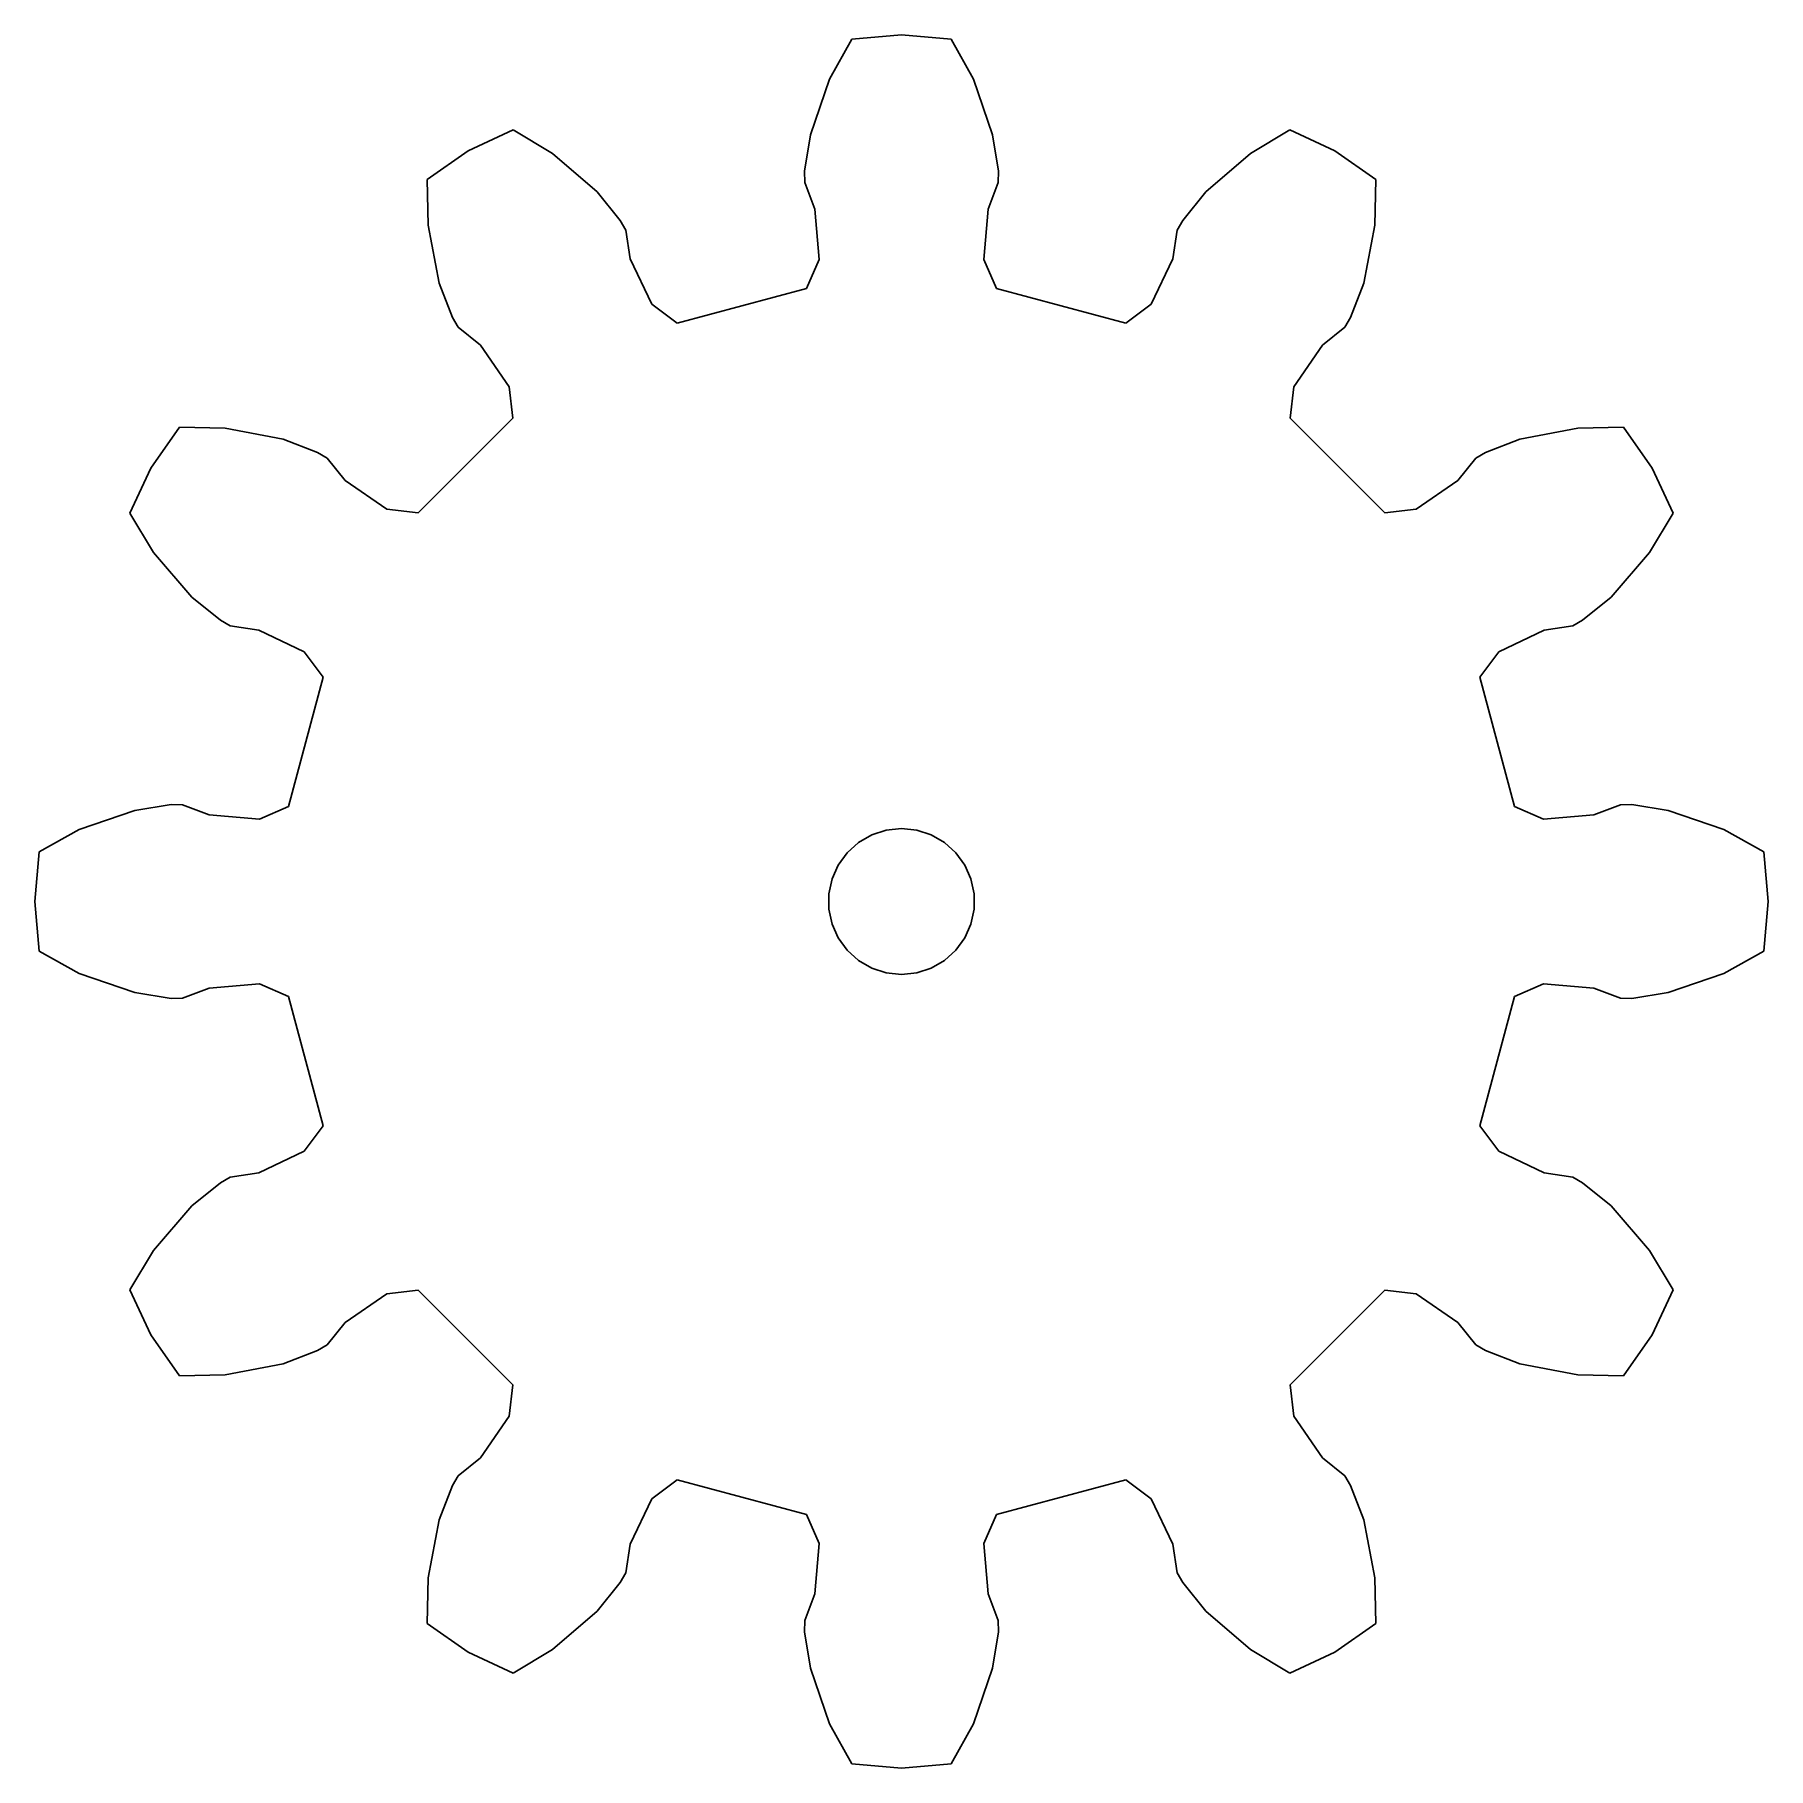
# Model space of a CAD drawing. Header units: metres. Extents: x -17.8 to 17.8, y -17.8 to 17.8.
import ezdxf

# ---------------------------------------------------------------- set-up
doc = ezdxf.new("R2010")
doc.units = ezdxf.units.M

msp = doc.modelspace()

# ---------------------------------------------------------------- linework, layer by layer
for p, q in [((0, 17.825), (-1.021, 17.736)), ((1.021, 17.736), (0, 17.825)), ((-1.021, 17.736), (-1.479, 16.912)), ((1.479, 16.912), (1.021, 17.736)), ((-1.479, 16.912), (-1.874, 15.767)), ((1.874, 15.767), (1.479, 16.912)), ((-7.984, 15.87), (-8.913, 15.437)), ((-7.175, 15.385), (-7.984, 15.87)), ((-1.874, 15.767), (-1.993, 15.019)), ((1.993, 15.019), (1.874, 15.767)), ((7.984, 15.87), (7.175, 15.385)), ((8.913, 15.437), (7.984, 15.87)), ((-8.913, 15.437), (-9.752, 14.849)), ((-6.261, 14.592), (-7.175, 15.385)), ((7.175, 15.385), (6.261, 14.592)), ((9.752, 14.849), (8.913, 15.437)), ((-1.993, 15.019), (-1.99, 14.788)), ((1.99, 14.788), (1.993, 15.019)), ((-9.752, 14.849), (-9.737, 13.907)), ((-1.99, 14.788), (-1.779, 14.237)), ((1.779, 14.237), (1.99, 14.788)), ((9.737, 13.907), (9.752, 14.849)), ((-5.783, 14.003), (-6.261, 14.592)), ((6.261, 14.592), (5.783, 14.003)), ((-9.737, 13.907), (-9.507, 12.718)), ((-5.671, 13.802), (-5.783, 14.003)), ((-1.779, 14.237), (-1.696, 13.203)), ((1.696, 13.203), (1.779, 14.237)), ((5.783, 14.003), (5.671, 13.802)), ((9.507, 12.718), (9.737, 13.907)), ((-5.578, 13.219), (-5.671, 13.802)), ((5.671, 13.802), (5.578, 13.219)), ((-5.132, 12.282), (-5.578, 13.219)), ((-1.696, 13.203), (-1.954, 12.606)), ((1.954, 12.606), (1.696, 13.203)), ((5.578, 13.219), (5.132, 12.282)), ((-9.507, 12.718), (-9.236, 12.01)), ((-1.954, 12.606), (-4.611, 11.894)), ((4.611, 11.894), (1.954, 12.606)), ((9.236, 12.01), (9.507, 12.718)), ((-4.611, 11.894), (-5.132, 12.282)), ((5.132, 12.282), (4.611, 11.894)), ((-9.236, 12.01), (-9.117, 11.812)), ((-9.117, 11.812), (-8.659, 11.44)), ((8.659, 11.44), (9.117, 11.812)), ((9.117, 11.812), (9.236, 12.01)), ((-8.659, 11.44), (-8.07, 10.586)), ((8.07, 10.586), (8.659, 11.44)), ((-8.07, 10.586), (-7.995, 9.941)), ((7.995, 9.941), (8.07, 10.586)), ((-14.849, 9.752), (-15.437, 8.913)), ((-13.907, 9.737), (-14.849, 9.752)), ((-12.718, 9.507), (-13.907, 9.737)), ((-7.995, 9.941), (-9.941, 7.995)), ((9.941, 7.995), (7.995, 9.941)), ((13.907, 9.737), (12.718, 9.507)), ((14.849, 9.752), (13.907, 9.737)), ((15.437, 8.913), (14.849, 9.752)), ((-12.01, 9.236), (-12.718, 9.507)), ((12.718, 9.507), (12.01, 9.236)), ((-15.437, 8.913), (-15.87, 7.984)), ((-11.812, 9.117), (-12.01, 9.236)), ((-11.44, 8.659), (-11.812, 9.117)), ((11.812, 9.117), (11.44, 8.659)), ((12.01, 9.236), (11.812, 9.117)), ((-10.586, 8.07), (-11.44, 8.659)), ((11.44, 8.659), (10.586, 8.07)), ((15.87, 7.984), (15.437, 8.913)), ((-15.87, 7.984), (-15.385, 7.175)), ((-9.941, 7.995), (-10.586, 8.07)), ((10.586, 8.07), (9.941, 7.995)), ((15.385, 7.175), (15.87, 7.984)), ((-15.385, 7.175), (-14.592, 6.261)), ((14.592, 6.261), (15.385, 7.175)), ((-14.592, 6.261), (-14.003, 5.783)), ((14.003, 5.783), (14.592, 6.261)), ((-14.003, 5.783), (-13.802, 5.671)), ((13.802, 5.671), (14.003, 5.783)), ((-13.802, 5.671), (-13.219, 5.578)), ((-13.219, 5.578), (-12.282, 5.132)), ((12.282, 5.132), (13.219, 5.578)), ((13.219, 5.578), (13.802, 5.671)), ((-12.282, 5.132), (-11.894, 4.611)), ((11.894, 4.611), (12.282, 5.132)), ((-11.894, 4.611), (-12.606, 1.954)), ((12.606, 1.954), (11.894, 4.611)), ((-15.767, 1.874), (-16.912, 1.479)), ((-15.019, 1.993), (-15.767, 1.874)), ((-14.788, 1.99), (-15.019, 1.993)), ((-14.237, 1.779), (-14.788, 1.99)), ((-12.606, 1.954), (-13.203, 1.696)), ((13.203, 1.696), (12.606, 1.954)), ((14.788, 1.99), (14.237, 1.779)), ((15.019, 1.993), (14.788, 1.99)), ((15.767, 1.874), (15.019, 1.993)), ((16.912, 1.479), (15.767, 1.874)), ((-16.912, 1.479), (-17.736, 1.021)), ((-13.203, 1.696), (-14.237, 1.779)), ((-0.61, 1.37), (-0.312, 1.467)), ((-0.312, 1.467), (0, 1.5)), ((0, 1.5), (0.312, 1.467)), ((0.312, 1.467), (0.61, 1.37)), ((14.237, 1.779), (13.203, 1.696)), ((17.736, 1.021), (16.912, 1.479)), ((-1.115, 1.004), (-0.882, 1.214)), ((-0.882, 1.214), (-0.61, 1.37)), ((0.61, 1.37), (0.882, 1.214)), ((0.882, 1.214), (1.115, 1.004)), ((-17.736, 1.021), (-17.825, 0)), ((-1.427, 0.464), (-1.299, 0.75)), ((-1.299, 0.75), (-1.115, 1.004)), ((1.115, 1.004), (1.299, 0.75)), ((1.299, 0.75), (1.427, 0.464)), ((17.825, 0), (17.736, 1.021)), ((-1.492, 0.157), (-1.427, 0.464)), ((1.427, 0.464), (1.492, 0.157)), ((-1.492, -0.157), (-1.492, 0.157)), ((1.492, 0.157), (1.492, -0.157)), ((-17.825, 0), (-17.736, -1.021)), ((-1.427, -0.464), (-1.492, -0.157)), ((1.492, -0.157), (1.427, -0.464)), ((17.736, -1.021), (17.825, 0)), ((-1.299, -0.75), (-1.427, -0.464)), ((1.427, -0.464), (1.299, -0.75)), ((-17.736, -1.021), (-16.912, -1.479)), ((-1.115, -1.004), (-1.299, -0.75)), ((-0.882, -1.214), (-1.115, -1.004)), ((1.115, -1.004), (0.882, -1.214)), ((1.299, -0.75), (1.115, -1.004)), ((16.912, -1.479), (17.736, -1.021)), ((-0.61, -1.37), (-0.882, -1.214)), ((-0.312, -1.467), (-0.61, -1.37)), ((0.61, -1.37), (0.312, -1.467)), ((0.882, -1.214), (0.61, -1.37)), ((-16.912, -1.479), (-15.767, -1.874)), ((-14.788, -1.99), (-14.237, -1.779)), ((-14.237, -1.779), (-13.203, -1.696)), ((-13.203, -1.696), (-12.606, -1.954)), ((0, -1.5), (-0.312, -1.467)), ((0.312, -1.467), (0, -1.5)), ((12.606, -1.954), (13.203, -1.696)), ((13.203, -1.696), (14.237, -1.779)), ((14.237, -1.779), (14.788, -1.99)), ((15.767, -1.874), (16.912, -1.479)), ((-15.767, -1.874), (-15.019, -1.993)), ((-15.019, -1.993), (-14.788, -1.99)), ((-12.606, -1.954), (-11.894, -4.611)), ((11.894, -4.611), (12.606, -1.954)), ((14.788, -1.99), (15.019, -1.993)), ((15.019, -1.993), (15.767, -1.874)), ((-11.894, -4.611), (-12.282, -5.132)), ((12.282, -5.132), (11.894, -4.611)), ((-12.282, -5.132), (-13.219, -5.578)), ((13.219, -5.578), (12.282, -5.132)), ((-13.802, -5.671), (-14.003, -5.783)), ((-13.219, -5.578), (-13.802, -5.671)), ((13.802, -5.671), (13.219, -5.578)), ((14.003, -5.783), (13.802, -5.671)), ((-14.003, -5.783), (-14.592, -6.261)), ((14.592, -6.261), (14.003, -5.783)), ((-14.592, -6.261), (-15.385, -7.175)), ((15.385, -7.175), (14.592, -6.261)), ((-15.385, -7.175), (-15.87, -7.984)), ((15.87, -7.984), (15.385, -7.175)), ((-15.87, -7.984), (-15.437, -8.913)), ((-11.44, -8.659), (-10.586, -8.07)), ((-10.586, -8.07), (-9.941, -7.995)), ((-9.941, -7.995), (-7.995, -9.941)), ((7.995, -9.941), (9.941, -7.995)), ((9.941, -7.995), (10.586, -8.07)), ((10.586, -8.07), (11.44, -8.659)), ((15.437, -8.913), (15.87, -7.984)), ((-15.437, -8.913), (-14.849, -9.752)), ((-11.812, -9.117), (-11.44, -8.659)), ((11.44, -8.659), (11.812, -9.117)), ((14.849, -9.752), (15.437, -8.913)), ((-12.718, -9.507), (-12.01, -9.236)), ((-12.01, -9.236), (-11.812, -9.117)), ((11.812, -9.117), (12.01, -9.236)), ((12.01, -9.236), (12.718, -9.507)), ((-13.907, -9.737), (-12.718, -9.507)), ((12.718, -9.507), (13.907, -9.737)), ((-14.849, -9.752), (-13.907, -9.737)), ((-7.995, -9.941), (-8.07, -10.586)), ((8.07, -10.586), (7.995, -9.941)), ((13.907, -9.737), (14.849, -9.752)), ((-8.07, -10.586), (-8.659, -11.44)), ((8.659, -11.44), (8.07, -10.586)), ((-8.659, -11.44), (-9.117, -11.812)), ((9.117, -11.812), (8.659, -11.44)), ((-9.236, -12.01), (-9.507, -12.718)), ((-9.117, -11.812), (-9.236, -12.01)), ((-5.132, -12.282), (-4.611, -11.894)), ((-4.611, -11.894), (-1.954, -12.606)), ((1.954, -12.606), (4.611, -11.894)), ((4.611, -11.894), (5.132, -12.282)), ((9.236, -12.01), (9.117, -11.812)), ((9.507, -12.718), (9.236, -12.01)), ((-5.578, -13.219), (-5.132, -12.282)), ((5.132, -12.282), (5.578, -13.219)), ((-9.507, -12.718), (-9.737, -13.907)), ((-1.954, -12.606), (-1.696, -13.203)), ((1.696, -13.203), (1.954, -12.606)), ((9.737, -13.907), (9.507, -12.718)), ((-5.671, -13.802), (-5.578, -13.219)), ((-1.696, -13.203), (-1.779, -14.237)), ((1.779, -14.237), (1.696, -13.203)), ((5.578, -13.219), (5.671, -13.802)), ((-5.783, -14.003), (-5.671, -13.802)), ((5.671, -13.802), (5.783, -14.003)), ((-9.737, -13.907), (-9.752, -14.849)), ((-6.261, -14.592), (-5.783, -14.003)), ((-1.779, -14.237), (-1.99, -14.788)), ((1.99, -14.788), (1.779, -14.237)), ((5.783, -14.003), (6.261, -14.592)), ((9.752, -14.849), (9.737, -13.907)), ((-7.175, -15.385), (-6.261, -14.592)), ((6.261, -14.592), (7.175, -15.385)), ((-9.752, -14.849), (-8.913, -15.437)), ((-1.99, -14.788), (-1.993, -15.019)), ((1.993, -15.019), (1.99, -14.788)), ((8.913, -15.437), (9.752, -14.849)), ((-1.993, -15.019), (-1.874, -15.767)), ((1.874, -15.767), (1.993, -15.019)), ((-8.913, -15.437), (-7.984, -15.87)), ((-7.984, -15.87), (-7.175, -15.385)), ((7.175, -15.385), (7.984, -15.87)), ((7.984, -15.87), (8.913, -15.437)), ((-1.874, -15.767), (-1.479, -16.912)), ((1.479, -16.912), (1.874, -15.767)), ((-1.479, -16.912), (-1.021, -17.736)), ((1.021, -17.736), (1.479, -16.912)), ((-1.021, -17.736), (0, -17.825)), ((0, -17.825), (1.021, -17.736))]:
    msp.add_line(p, q)

doc.saveas('drawing.dxf')
